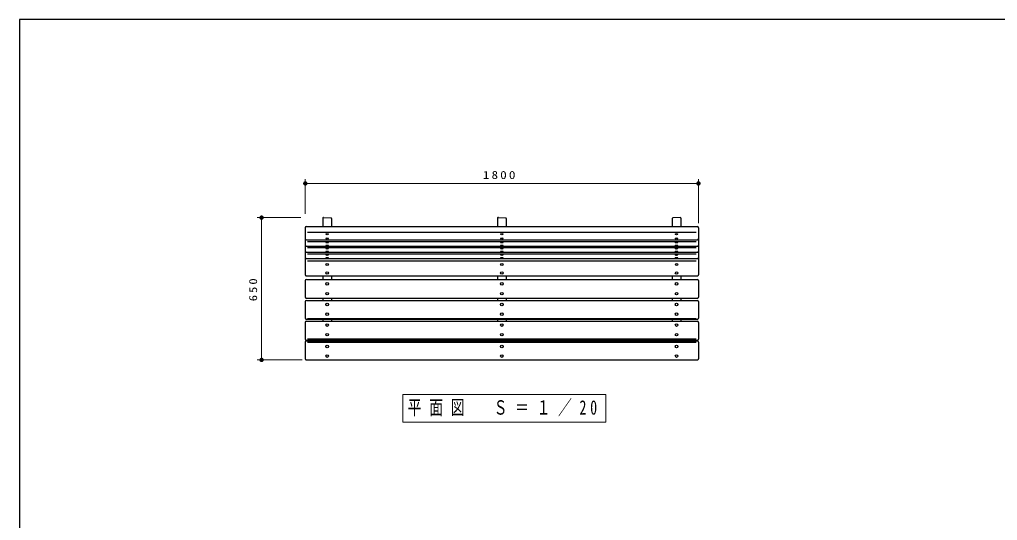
# Model space of a CAD drawing. Units: millimetres on the paper, scale 1:20. Extents: x -365 to 12, y -38 to 257.
# Drawn here: x -365 to -141.2, y 142.2 to 257 of the extents above; entities that cross this region are included whole.
import ezdxf

# ---------------------------------------------------------------- set-up
doc = ezdxf.new("R2010")
doc.units = ezdxf.units.MM
doc.layers.add('1_20', color=3, linetype='Continuous', lineweight=25)
doc.layers.add('99', color=7, linetype='Continuous', lineweight=13)
doc.styles.add('ＭＳ ゴシック', font='')
doc.styles.get('ＭＳ ゴシック').set_extended_font_data('MS Gothic')

# ---------------------------------------------------------------- blocks, each defined once
blk = doc.blocks.new('filled_dot')
at = {"color": 0, "linetype": 'Continuous', "lineweight": -2, "const_width": 1.25}
blk.add_lwpolyline([(-0.625, 0, 1), (0.625, 0, 1)], format="xyb", close=True, dxfattribs=at)

msp = doc.modelspace()

# ---------------------------------------------------------------- linework, layer by layer
at = {"layer": '1_20', "color": 7, "lineweight": 13}
for p, q in [((-299.596, 212.48), (-299.596, 220.431)), ((-299.596, 219.431), (-209.596, 219.431)), ((-209.596, 210.295), (-209.596, 220.431)), ((-300.596, 211.598), (-310.596, 211.598)), ((-309.596, 178.983), (-309.596, 211.598)), ((-300.346, 178.983), (-310.596, 178.983)), ((-230.782, 171.047), (-277.282, 171.047)), ((-277.282, 171.047), (-277.282, 164.747)), ((-230.782, 164.747), (-230.782, 171.047)), ((-277.282, 164.747), (-230.782, 164.747))]:
    msp.add_line(p, q, dxfattribs=at)
at = {"layer": '1_20'}
for p, q in [((-295.596, 211.494), (-295.596, 209.545)), ((-295.396, 211.599), (-295.5, 211.595)), ((-295.396, 211.599), (-293.692, 211.531)), ((-293.596, 211.43), (-293.596, 209.545)), ((-255.596, 211.494), (-255.596, 209.545)), ((-255.396, 211.599), (-255.5, 211.595)), ((-255.396, 211.599), (-253.692, 211.53)), ((-253.596, 211.43), (-253.596, 209.545)), ((-215.596, 211.43), (-215.596, 209.545)), ((-213.796, 211.599), (-215.5, 211.531)), ((-213.796, 211.599), (-213.692, 211.595)), ((-213.596, 211.494), (-213.596, 209.545)), ((-299.596, 209.295), (-299.596, 198.491)), ((-299.346, 209.545), (-209.846, 209.545)), ((-299.096, 208.252), (-210.096, 208.252)), ((-209.596, 209.295), (-209.596, 198.491)), ((-299.346, 206.537), (-209.846, 206.537)), ((-299.096, 206.159), (-210.096, 206.159)), ((-299.346, 205.073), (-209.846, 205.073)), ((-299.096, 204.752), (-210.096, 204.752)), ((-299.346, 203.666), (-209.846, 203.666)), ((-299.346, 202.216), (-209.846, 202.216)), ((-299.096, 203.303), (-210.096, 203.303)), ((-299.096, 201.71), (-210.096, 201.71)), ((-299.596, 197.162), (-299.596, 193.396)), ((-299.346, 198.241), (-209.846, 198.241)), ((-299.346, 197.412), (-209.846, 197.412)), ((-295.596, 198.241), (-295.596, 197.412)), ((-293.596, 198.241), (-293.596, 197.412)), ((-255.596, 198.241), (-255.596, 197.412)), ((-253.596, 198.241), (-253.596, 197.412)), ((-215.596, 198.241), (-215.596, 197.412)), ((-213.596, 198.241), (-213.596, 197.412)), ((-209.596, 197.162), (-209.596, 193.396)), ((-299.346, 193.146), (-209.846, 193.146)), ((-299.346, 192.625), (-209.846, 192.625)), ((-299.096, 193.174), (-210.096, 193.174)), ((-295.596, 193.146), (-295.596, 192.625)), ((-293.596, 193.146), (-293.596, 192.625)), ((-255.596, 193.146), (-255.596, 192.625)), ((-253.596, 193.146), (-253.596, 192.625)), ((-215.596, 193.146), (-215.596, 192.625)), ((-213.596, 193.146), (-213.596, 192.625)), ((-299.596, 192.375), (-299.596, 188.546)), ((-209.596, 192.375), (-209.596, 188.546)), ((-299.346, 188.296), (-209.846, 188.296)), ((-299.096, 188.469), (-210.096, 188.469)), ((-295.596, 188.296), (-295.596, 187.835)), ((-293.596, 188.296), (-293.596, 187.835)), ((-255.596, 188.296), (-255.596, 187.835)), ((-253.596, 188.296), (-253.596, 187.835)), ((-215.596, 188.296), (-215.596, 187.835)), ((-213.596, 188.296), (-213.596, 187.835)), ((-299.596, 187.585), (-299.596, 183.736)), ((-299.346, 187.835), (-209.846, 187.835)), ((-209.596, 187.585), (-209.596, 183.736)), ((-299.096, 183.805), (-210.096, 183.805)), ((-299.596, 183.081), (-299.596, 179.233)), ((-299.346, 183.486), (-209.846, 183.486)), ((-299.346, 183.331), (-209.846, 183.331)), ((-299.096, 183.047), (-210.096, 183.047)), ((-298.346, 183.486), (-298.346, 183.331)), ((-297.846, 183.486), (-297.846, 183.331)), ((-296.596, 183.486), (-296.596, 183.331)), ((-295.596, 183.486), (-295.596, 183.331)), ((-293.596, 183.486), (-293.596, 183.331)), ((-292.596, 183.486), (-292.596, 183.331)), ((-291.346, 183.486), (-291.346, 183.331)), ((-290.846, 183.486), (-290.846, 183.331)), ((-258.346, 183.486), (-258.346, 183.331)), ((-257.846, 183.486), (-257.846, 183.331)), ((-256.596, 183.486), (-256.596, 183.331)), ((-255.596, 183.486), (-255.596, 183.331)), ((-253.596, 183.486), (-253.596, 183.331)), ((-252.596, 183.486), (-252.596, 183.331)), ((-251.346, 183.486), (-251.346, 183.331)), ((-250.846, 183.486), (-250.846, 183.331)), ((-218.346, 183.486), (-218.346, 183.331)), ((-217.846, 183.486), (-217.846, 183.331)), ((-216.596, 183.486), (-216.596, 183.331)), ((-215.596, 183.486), (-215.596, 183.331)), ((-213.596, 183.486), (-213.596, 183.331)), ((-212.596, 183.486), (-212.596, 183.331)), ((-211.346, 183.486), (-211.346, 183.331)), ((-210.846, 183.486), (-210.846, 183.331)), ((-209.596, 183.081), (-209.596, 179.233)), ((-299.346, 178.983), (-209.846, 178.983))]:
    msp.add_line(p, q, dxfattribs=at)
for centre, radius, start, end in [((-295.496, 211.494), 0.1, 92.29061, 180), ((-293.696, 211.43), 0.1, 359.99999, 87.70941), ((-255.496, 211.494), 0.1, 92.29061, 180), ((-253.696, 211.43), 0.1, 359.99999, 87.70941), ((-215.496, 211.43), 0.1, 92.29055, 179.99998), ((-213.696, 211.494), 0.1, 359.99996, 87.70936), ((-299.346, 209.295), 0.25, 89.99998, 179.99996), ((-209.846, 209.295), 0.25, 0, 89.99998), ((-299.346, 206.787), 0.25, 179.99998, 270.00002), ((-209.846, 206.787), 0.25, 269.99996, 0), ((-299.346, 205.323), 0.25, 179.99998, 270.00002), ((-299.346, 203.916), 0.25, 179.99998, 270.00002), ((-209.846, 205.323), 0.25, 269.99996, 0), ((-209.846, 203.916), 0.25, 269.99996, 0), ((-299.346, 202.466), 0.25, 179.99998, 270.00002), ((-209.846, 202.466), 0.25, 269.99996, 0), ((-299.346, 198.491), 0.25, 179.99998, 270.00002), ((-299.346, 197.162), 0.25, 89.99998, 179.99996), ((-209.846, 198.491), 0.25, 269.99996, 0), ((-209.846, 197.162), 0.25, 0, 89.99998), ((-299.346, 193.396), 0.25, 179.99998, 270.00002), ((-299.346, 192.375), 0.25, 89.99998, 179.99996), ((-209.846, 193.396), 0.25, 269.99996, 0), ((-209.846, 192.375), 0.25, 0, 89.99998), ((-299.346, 188.546), 0.25, 179.99998, 270.00002), ((-209.846, 188.546), 0.25, 269.99996, 0), ((-299.346, 187.585), 0.25, 89.99998, 179.99996), ((-209.846, 187.585), 0.25, 0, 89.99998), ((-299.346, 183.736), 0.25, 179.99998, 270.00002), ((-209.846, 183.736), 0.25, 269.99996, 0), ((-299.346, 183.081), 0.25, 89.99998, 179.99996), ((-209.846, 183.081), 0.25, 0, 89.99998), ((-299.346, 179.233), 0.25, 179.99998, 270.00002), ((-209.846, 179.233), 0.25, 269.99996, 0)]:
    msp.add_arc(centre, radius, start, end, dxfattribs=at)
for centre, ratio in [((-294.596, 207.808), 0.443519), ((-294.596, 206.81), 0.443519), ((-294.596, 205.875), 0.284267), ((-254.596, 207.808), 0.443519), ((-254.596, 206.81), 0.443519), ((-254.596, 205.875), 0.284267), ((-214.596, 207.808), 0.443497), ((-214.596, 206.81), 0.443497), ((-214.596, 205.875), 0.284253), ((-294.596, 205.236), 0.284217), ((-294.596, 204.468), 0.284267), ((-294.596, 203.829), 0.284267), ((-254.596, 205.236), 0.284217), ((-254.596, 204.468), 0.284267), ((-254.596, 203.829), 0.284267), ((-214.596, 205.236), 0.284203), ((-214.596, 204.468), 0.284253), ((-214.596, 203.829), 0.284253), ((-294.596, 203.019), 0.284217), ((-294.596, 202.379), 0.284217), ((-254.596, 203.019), 0.284217), ((-254.596, 202.379), 0.284217), ((-214.596, 203.019), 0.284203), ((-214.596, 202.379), 0.284203), ((-294.596, 200.85), 0.859721), ((-254.596, 200.85), 0.859721), ((-214.596, 200.85), 0.859678), ((-294.596, 198.916), 0.859721), ((-254.596, 198.916), 0.859721), ((-214.596, 198.916), 0.859678), ((-294.596, 196.423), 0.999747), ((-254.596, 196.423), 0.999747), ((-214.596, 196.423), 0.999697), ((-294.596, 194.173), 0.999747), ((-254.596, 194.173), 0.999747), ((-214.596, 194.173), 0.999697), ((-294.596, 191.692), 0.991913), ((-254.596, 191.692), 0.991913), ((-214.596, 191.692), 0.991864), ((-294.596, 189.46), 0.991913), ((-254.596, 189.46), 0.991913), ((-214.596, 189.46), 0.991864), ((-294.596, 186.966), 0.972484), ((-254.596, 186.966), 0.972484), ((-214.596, 186.966), 0.972435), ((-294.596, 184.777), 0.972484), ((-254.596, 184.777), 0.972484), ((-214.596, 184.777), 0.972435), ((-294.596, 182.069), 0.97813), ((-254.596, 182.069), 0.97813), ((-214.596, 182.069), 0.978081), ((-294.596, 179.868), 0.97813), ((-254.596, 179.868), 0.97813), ((-214.596, 179.868), 0.978081)]:
    msp.add_ellipse(centre, major_axis=(0.3, 0), ratio=ratio, dxfattribs=at)
at = {"layer": '99', "color": 20, "lineweight": 25}
for p, q in [((0, 257), (-365, 257)), ((-365, 257), (-365, 0))]:
    msp.add_line(p, q, dxfattribs=at)

# ---------------------------------------------------------------- block references
at = {"layer": '1_20', "color": 7, "lineweight": 13, "xscale": 0.4, "yscale": 0.4}
msp.add_blockref('filled_dot', (-299.596, 219.431), dxfattribs=at)
for p, rotation in [((-209.596, 219.431), 180), ((-309.596, 211.598), 270), ((-309.596, 178.983), 90)]:
    msp.add_blockref('filled_dot', p, dxfattribs=dict(at, rotation=rotation))

# ---------------------------------------------------------------- texts
at = {"layer": '1_20', "color": 7, "style": 'ＭＳ ゴシック'}
for s, insert, char_height, attachment_point in [('\\T1.33;\\W1.2;1800', (-254.981, 220.431), 1.833, 8), ('\\T1.56;\\W0.7;平面図\u3000Ｓ＝１／20', (-254.032, 167.897), 3.299, 5)]:
    msp.add_mtext(s, dxfattribs=dict(at, insert=insert, char_height=char_height, attachment_point=attachment_point))
at = {"layer": '1_20', "color": 7, "insert": (-310.596, 195.291), "char_height": 1.833, "attachment_point": 8, "rotation": 90, "style": 'ＭＳ ゴシック'}
msp.add_mtext('\\T1.33;\\W1.15;650', dxfattribs=at)

doc.saveas('drawing.dxf')
